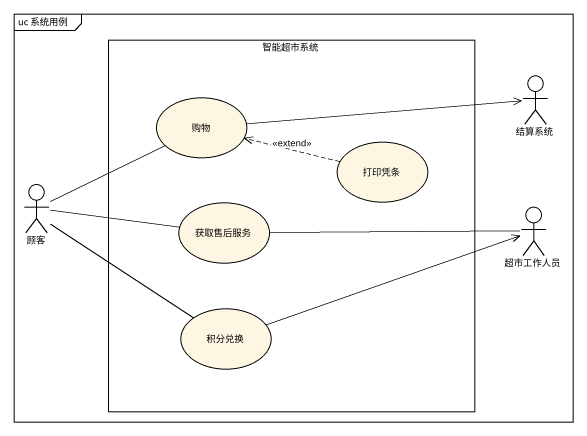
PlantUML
@startuml
mainframe uc 系统用例
rectangle 智能超市系统 {
  usecase 购物
  usecase 打印凭条
  usecase 获取售后服务
  usecase 积分兑换
}
actor 结算系统
actor 顾客
actor 超市工作人员
购物 -right-> 结算系统
打印凭条 .left.> 购物 : <<extend>>
顾客 -right- 购物
顾客 -right- 获取售后服务
顾客 -- 积分兑换
获取售后服务 -right- 超市工作人员
积分兑换 -right-> 超市工作人员
@enduml
